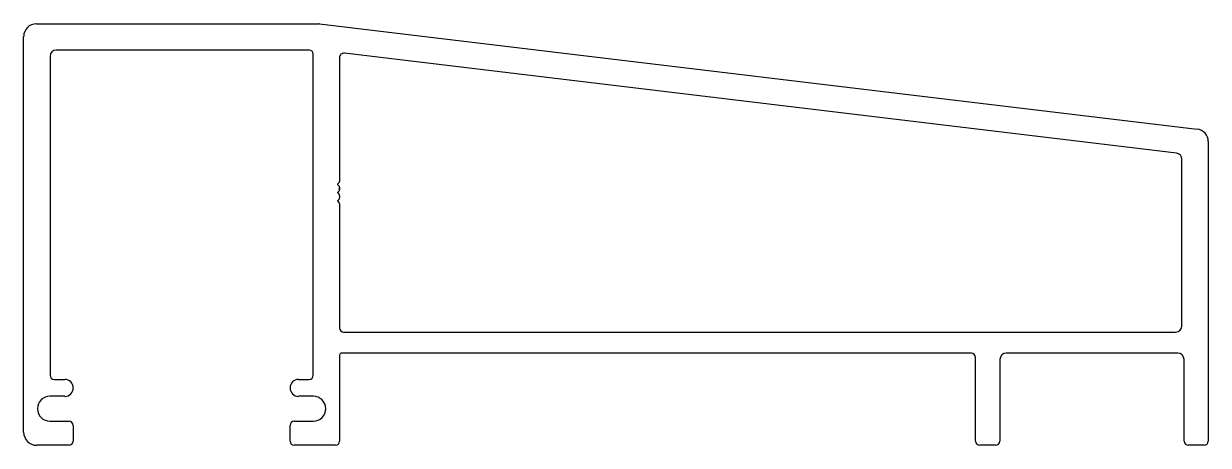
# Model space of a CAD drawing. Header units: inches. Extents: x -76 to 67, y 0 to 51.
import ezdxf

# ---------------------------------------------------------------- set-up
doc = ezdxf.new("R2010")
doc.units = ezdxf.units.IN
doc.header["$MEASUREMENT"] = 0
doc.layers.add('5', color=7, linetype='Continuous')

msp = doc.modelspace()

# ---------------------------------------------------------------- linework, layer by layer
at = {"layer": '5', "color": 4, "linetype": 'Continuous'}
for p, q in [((-74.52, 51.3), (-40.45, 51.3)), ((-40.36, 51.29), (65.49, 38.6)), ((-76.05, 2.09), (-76.05, 49.77)), ((-72.87, 47.36), (-72.87, 8.94)), ((-41.63, 48.12), (-72.11, 48.12)), ((-41.12, 8.94), (-41.12, 47.62)), ((66.83, 37.09), (66.83, 1.01)), ((38.25, 11.6), (-37.69, 11.6)), ((63.15, 11.6), (42.45, 11.6)), ((-37.95, 11.35), (-37.95, 1.01)), ((38.76, 1.01), (38.76, 11.09)), ((41.68, 10.84), (41.68, 1.01)), ((63.91, 1.01), (63.91, 10.84)), ((-72.36, 8.43), (-71.09, 8.43)), ((-42.9, 8.43), (-41.63, 8.43)), ((-71.09, 6.4), (-72.88, 6.4)), ((-41.11, 6.4), (-42.9, 6.4)), ((-72.88, 3.4), (-70.58, 3.4)), ((-70.08, 2.89), (-70.08, 1.01)), ((-43.91, 1.01), (-43.91, 2.89)), ((-43.41, 3.4), (-41.11, 3.4)), ((-70.58, 0.5), (-74.46, 0.5)), ((-38.45, 0.5), (-43.41, 0.5)), ((41.18, 0.5), (39.27, 0.5)), ((66.32, 0.5), (64.42, 0.5))]:
    msp.add_line(p, q, dxfattribs=at)
at = {"layer": '5', "color": 7, "linetype": 'Continuous'}
for p, q in [((-37.95, 47.23), (-37.95, 32.3)), ((62.99, 35.7), (-37.37, 47.73)), ((63.65, 14.9), (63.65, 34.94)), ((-38.02, 32.12), (-38.19, 31.95)), ((-38.19, 31.94), (-38.02, 31.77)), ((-37.95, 32.3), (-37.95, 32.3)), ((-37.95, 31.59), (-37.95, 31.3)), ((-37.95, 31.3), (-37.95, 31.59)), ((-37.95, 31.59), (-37.95, 31.3)), ((-37.95, 31.3), (-37.95, 31.59)), ((-37.95, 31.59), (-37.95, 31.3)), ((-38.02, 31.12), (-38.19, 30.95)), ((-38.19, 30.94), (-38.02, 30.77)), ((-38.02, 30.12), (-38.19, 29.95)), ((-37.95, 30.59), (-37.95, 30.3)), ((-38.19, 29.94), (-38.02, 29.77)), ((-37.95, 29.59), (-37.95, 14.65)), ((-37.44, 14.14), (62.89, 14.14))]:
    msp.add_line(p, q, dxfattribs=at)
at = {"layer": '5', "color": 4, "linetype": 'Continuous'}
for centre, radius, start, end in [((-74.52, 49.77), 1.52, 90, 180), ((-40.45, 50.54), 0.76, 83.1625, 90), ((-72.11, 47.36), 0.762, 90, 180), ((-41.63, 47.62), 0.508, 0, 90), ((65.31, 37.09), 1.52, 0, 83.1625), ((-37.69, 11.35), 0.254, 90, 180), ((38.25, 11.09), 0.508, 0, 90), ((42.45, 10.84), 0.762, 90, 180), ((63.15, 10.84), 0.762, 0, 90), ((-72.36, 8.94), 0.508, 180, 270), ((-41.63, 8.94), 0.508, 270, 360), ((-71.09, 7.41), 1.02, 360, 90), ((-71.09, 7.41), 1.02, 270, 360), ((-42.9, 7.41), 1.02, 90, 180), ((-42.9, 7.41), 1.02, 180, 270), ((-72.88, 4.9), 1.5, 90, 180), ((-41.11, 4.9), 1.5, 0, 90), ((-72.88, 4.9), 1.5, 180, 270), ((-41.11, 4.9), 1.5, 270, 0), ((-70.58, 2.89), 0.508, 360, 90), ((-43.41, 2.89), 0.508, 90, 180), ((-74.46, 2.09), 1.59, 180, 270), ((-70.58, 1.01), 0.508, 270, 360), ((-43.41, 1.01), 0.508, 180, 270), ((-38.45, 1.01), 0.508, 270, 360), ((39.27, 1.01), 0.508, 180, 270), ((41.18, 1.01), 0.508, 270, 0), ((64.42, 1.01), 0.508, 180, 270), ((66.32, 1.01), 0.508, 270, 0)]:
    msp.add_arc(centre, radius, start, end, dxfattribs=at)
at = {"layer": '5', "color": 7, "linetype": 'Continuous'}
for centre, radius, start, end in [((-37.44, 47.23), 0.51, 83.1625, 180), ((62.89, 34.94), 0.76, 0, 83.1625), ((-38.18, 31.94), 0.008, 135, 225), ((-38.2, 32.3), 0.25, 315, 360), ((-38.2, 31.59), 0.25, 0, 45), ((-38.18, 30.94), 0.008, 135, 225), ((-38.2, 31.3), 0.25, 315, 360), ((-38.2, 30.59), 0.25, 360, 45), ((-38.2, 30.3), 0.25, 315, 360), ((-38.18, 29.94), 0.008, 135, 225), ((-38.2, 29.59), 0.25, 0, 45), ((-37.44, 14.65), 0.508, 180, 270), ((62.89, 14.9), 0.762, 270, 0)]:
    msp.add_arc(centre, radius, start, end, dxfattribs=at)

doc.saveas('drawing.dxf')
